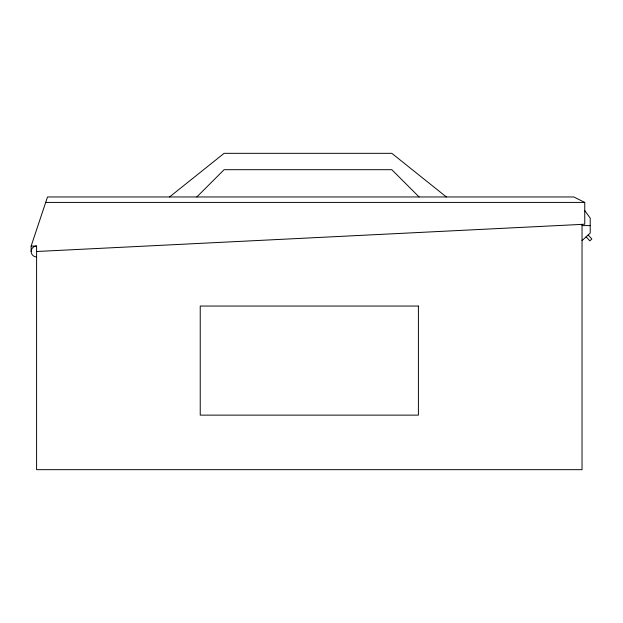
<?xml version="1.0" encoding="UTF-8"?>
<svg xmlns="http://www.w3.org/2000/svg" width="623" height="623" viewBox="0 0 623 623"><rect width="100%" height="100%" fill="white"/><g stroke="black" fill="none" stroke-linecap="round" stroke-linejoin="round"><path stroke-width="0.93" d="M36.601 256.956A5.451 5.451 0 0 1 31.15 251.505L31.15 246.046L47.512 196.961L573.845 196.961L584.756 202.413L584.756 224.233L36.601 251.505M196.821 196.961L224.093 169.69L391.812 169.69L419.084 196.961M582.03 240.595L590.207 233.095L590.207 218.097L584.756 210.597M169.549 196.961L224.093 153.328L391.812 153.328L446.356 196.961M45.697 202.413L584.756 202.413M582.03 225.596L590.207 225.596M31.15 246.046L36.601 246.046L36.601 469.672L582.03 469.672L582.03 224.233M588.167 234.972L591.85 238.991L589.802 240.867L586.118 236.841M31.15 251.505A5.451 5.451 0 0 1 36.601 246.046M418.399 306.049L200.232 306.049L200.232 415.128L418.399 415.128L418.399 306.049"/></g></svg>
